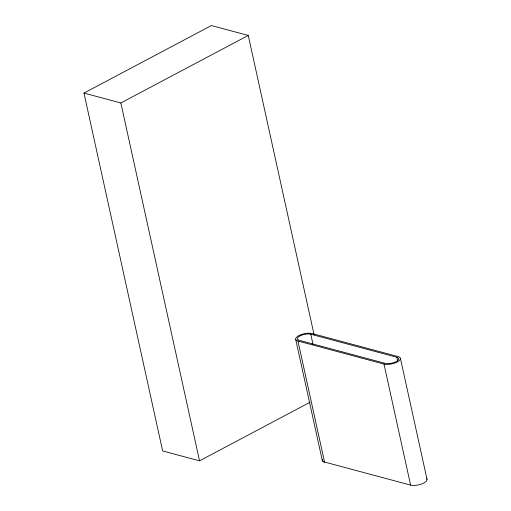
<?xml version="1.0" encoding="UTF-8"?>
<svg xmlns="http://www.w3.org/2000/svg" width="511" height="511" viewBox="0 0 511 511"><rect width="100%" height="100%" fill="white"/><g stroke="black" fill="none" stroke-linecap="round" stroke-linejoin="round"><path stroke-width="0.77" d="M310.056 402.266L199.533 460.839L162.645 450.951L83.964 93.079L211.388 25.55L248.269 35.438L314.099 334.833M83.964 93.079L120.845 102.966L248.269 35.438M396.83 357.278A7.78 2.951 -12.4 0 1 396.07 361.673A7.78 2.951 -12.4 0 1 385.313 363.385L299.254 340.32A7.78 2.951 -12.4 0 1 300.008 335.925A7.78 2.951 -12.4 0 1 310.771 334.213L396.83 357.278L397.679 361.162M297.932 341.016L383.991 364.088A9.568 3.628 -12.4 0 0 397.219 361.98A9.568 3.628 -12.4 0 0 398.152 356.582L312.087 333.517A9.568 3.628 -12.4 0 0 298.865 335.618A9.568 3.628 -12.4 0 0 297.932 341.016L324.542 462.04L410.601 485.105A9.568 3.628 -12.4 0 0 422.329 483.7A9.568 3.628 -12.4 0 0 426.57 478.52M400.426 358.358L427.036 479.382M383.991 364.088L410.601 485.105M310.771 334.213L312.988 344.299M295.652 339.24L322.262 460.258M120.845 102.966L199.533 460.839M324.542 462.04A9.568 3.628 -12.4 0 1 322.269 459.772M324.587 462.014A9.498 3.603 -12.4 0 1 322.332 459.766"/></g></svg>
